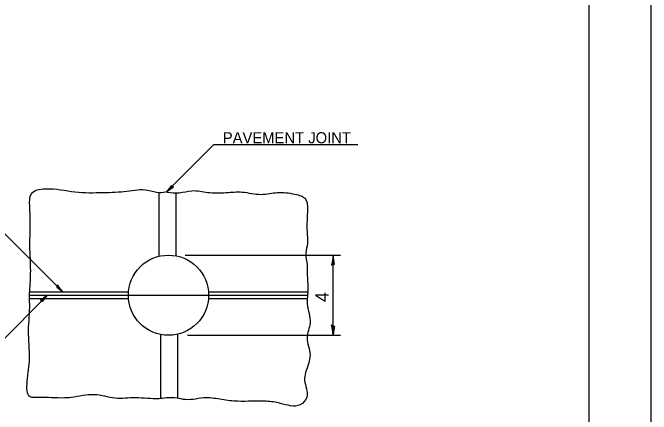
# Model space of a CAD drawing. Extents: x 0 to 2.83, y 0 to 1.83.
# Drawn here: x 2.4069 to 2.8333, y 0.6485 to 0.9167 of the extents above; entities that cross this region are included whole.
import ezdxf

# ---------------------------------------------------------------- set-up
doc = ezdxf.new("R2010")
doc.units = 0
for name, color, linetype in [('RD_Pr_Roadway_Dimensions', 7, 'Continuous'), ('RD_Pr_Roadway_Notes', 7, 'Continuous'), ('SH_General_Details', 7, 'Continuous'), ('SH_Printer_Plotting_Border', 7, 'Continuous')]:
    doc.layers.add(name, color=color, linetype=linetype)

msp = doc.modelspace()

# ---------------------------------------------------------------- linework, layer by layer
at = {"layer": 'RD_Pr_Roadway_Dimensions'}
for p, q in [((2.52209, 0.75478), (2.62583, 0.75478)), ((2.62083, 0.70151), (2.62083, 0.75478)), ((2.52364, 0.70123), (2.62583, 0.70123))]:
    msp.add_line(p, q, dxfattribs=at)
for points in [[(2.62074, 0.74857), (2.62168, 0.74879), (2.62127, 0.75139), (2.62083, 0.75478), (2.62034, 0.75121), (2.6198, 0.74799), (2.62074, 0.74857), (2.62136, 0.74884), (2.62083, 0.7525), (2.62011, 0.74853), (2.62092, 0.74911), (2.62078, 0.75076), (2.62056, 0.74915)], [(2.62078, 0.70763), (2.62167, 0.70745), (2.62127, 0.70481), (2.62083, 0.70151), (2.62038, 0.70508), (2.6198, 0.70821), (2.62078, 0.70763), (2.62136, 0.7074), (2.62083, 0.70374), (2.62011, 0.70772), (2.62092, 0.70714), (2.62078, 0.70548), (2.62056, 0.70709)]]:
    msp.add_lwpolyline(points, dxfattribs=at)
at = {"layer": 'RD_Pr_Roadway_Notes'}
for p, q in [((2.50953, 0.79696), (2.5412, 0.82858)), ((2.5412, 0.82858), (2.63739, 0.82858)), ((2.44028, 0.7303), (2.39951, 0.77107)), ((2.39833, 0.69631), (2.43, 0.72798))]:
    msp.add_line(p, q, dxfattribs=at)
for points in [[(2.51331, 0.8006), (2.51258, 0.80106), (2.51126, 0.79919), (2.50953, 0.79696), (2.51199, 0.79878), (2.51417, 0.80033), (2.51331, 0.8006), (2.51276, 0.80078), (2.51089, 0.79828), (2.51372, 0.80028), (2.5129, 0.80037), (2.51194, 0.79933), (2.51303, 0.80015)], [(2.43664, 0.73403), (2.43623, 0.7334), (2.438, 0.73203), (2.44028, 0.7303), (2.43841, 0.73276), (2.43687, 0.73494), (2.43664, 0.73403), (2.43641, 0.73353), (2.43891, 0.73162), (2.43696, 0.73444), (2.43682, 0.73362), (2.43791, 0.73271), (2.43709, 0.73381)], [(2.42622, 0.72434), (2.4269, 0.72393), (2.42822, 0.72575), (2.43, 0.72798), (2.42754, 0.72616), (2.42531, 0.72457), (2.42622, 0.72434), (2.42676, 0.72411), (2.42863, 0.72662), (2.42581, 0.72466), (2.42663, 0.72457), (2.42758, 0.72562), (2.42649, 0.7248)]]:
    msp.add_lwpolyline(points, dxfattribs=at)
at = {"layer": 'SH_General_Details'}
for p, q in [((2.83333, 0), (2.83333, 1.83333)), ((2.50457, 0.75405), (2.50457, 0.79669)), ((2.51599, 0.75428), (2.51599, 0.79669)), ((2.41807, 0.7303), (2.48423, 0.7303)), ((2.53756, 0.7303), (2.60376, 0.7303)), ((2.41807, 0.72798), (2.51089, 0.72798)), ((2.41807, 0.72571), (2.48423, 0.72571)), ((2.51089, 0.72798), (2.60376, 0.72798)), ((2.53756, 0.72571), (2.60376, 0.72571)), ((2.5058, 0.65928), (2.5058, 0.70168)), ((2.51722, 0.65928), (2.51722, 0.702))]:
    msp.add_line(p, q, dxfattribs=at)
msp.add_lwpolyline([(0.16666, 1.79167), (2.79166, 1.79167), (2.79166, 0.04167), (0.16666, 0.04167)], close=True, dxfattribs=at)
msp.add_circle((2.5109, 0.728), 0.02678, dxfattribs=at)
msp.add_spline([(2.51008, 0.79692), (2.51804, 0.79646), (2.52646, 0.79783), (2.53706, 0.79673), (2.54953, 0.7966), (2.56008, 0.79692), (2.57287, 0.79537), (2.58365, 0.7966), (2.5953, 0.79551), (2.60249, 0.79209), (2.60372, 0.78536), (2.60345, 0.77043), (2.60372, 0.76261), (2.60263, 0.75624), (2.60345, 0.748), (2.60358, 0.74163), (2.60404, 0.73308), (2.60372, 0.72698), (2.60358, 0.72229), (2.60545, 0.70937), (2.60345, 0.69954), (2.60545, 0.68817), (2.60249, 0.67634), (2.60185, 0.67124), (2.60326, 0.66), (2.59889, 0.65486), (2.58565, 0.65577), (2.57615, 0.65718), (2.55712, 0.65718), (2.54652, 0.65827), (2.53597, 0.6595), (2.52209, 0.65827), (2.51663, 0.65923), (2.5093, 0.65937), (2.50466, 0.65891), (2.48892, 0.6595), (2.47522, 0.65923), (2.46135, 0.66155), (2.44592, 0.65968), (2.44142, 0.65937), (2.42381, 0.65968), (2.41853, 0.66014), (2.41653, 0.67029), (2.41807, 0.68553), (2.41744, 0.7045), (2.41821, 0.72229), (2.41807, 0.72621), (2.41821, 0.73067), (2.41885, 0.74441), (2.41835, 0.76047), (2.41853, 0.7743), (2.41821, 0.78772), (2.4193, 0.79582), (2.42863, 0.7991), (2.44842, 0.79705), (2.46744, 0.7966), (2.48314, 0.79751), (2.49702, 0.79828), (2.50498, 0.7966), (2.51026, 0.79737)], degree=3, dxfattribs=at)
at = {"layer": 'SH_Printer_Plotting_Border'}
msp.add_lwpolyline([(-0.00001, 0), (2.83333, 0), (2.83333, 1.83333), (-0.00001, 1.83333)], close=True, dxfattribs=at)

# ---------------------------------------------------------------- texts
at = {"layer": 'RD_Pr_Roadway_Dimensions'}
msp.add_text('4', height=0.0089, rotation=90, dxfattribs=at).set_placement((2.61784, 0.72349))
at = {"layer": 'RD_Pr_Roadway_Notes'}
msp.add_text('PAVEMENT JOINT', height=0.0073856, dxfattribs=at).set_placement((2.54717, 0.82949))

doc.saveas('drawing.dxf')
